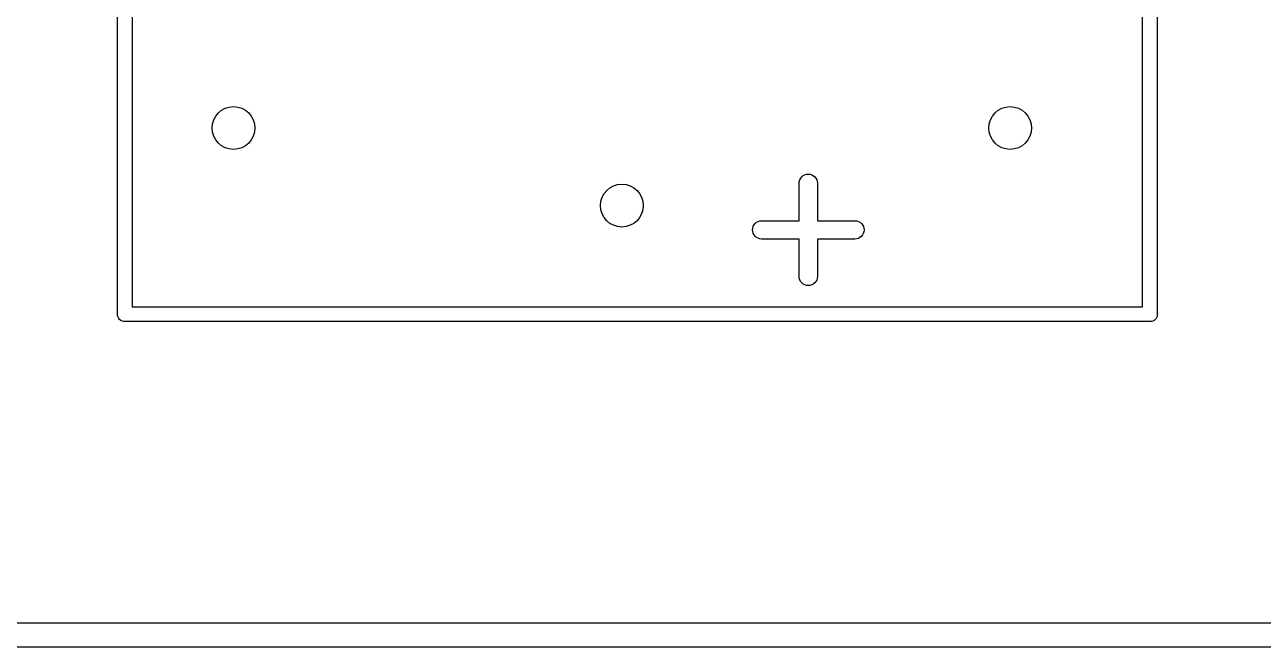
# Model space of a CAD drawing. Extents: x 17 to 176, y -177 to -9.
# Drawn here: x 71.16 to 81.29, y -37.37 to -32.28 of the extents above; entities that cross this region are included whole.
import ezdxf

# ---------------------------------------------------------------- set-up
doc = ezdxf.new("R2010")
doc.units = 0
doc.layers.add('BLACK', color=7, linetype='CONTINUOUS')

msp = doc.modelspace()

# ---------------------------------------------------------------- linework, layer by layer
at = {"layer": 'BLACK', "linetype": 'CONTINUOUS'}
for p, q in [((80.42, -26.5249), (80.42, -34.6471)), ((80.3, -34.59), (80.3, -26.582)), ((71.918, -34.6471), (71.918, -31.7693)), ((72.038, -31.7693), (72.038, -34.59)), ((77.5135, -33.5249), (77.5249, -33.5157)), ((77.5249, -33.5157), (77.5379, -33.5089)), ((77.5379, -33.5089), (77.5519, -33.5048)), ((77.5519, -33.5048), (77.5665, -33.5035)), ((77.5665, -33.5035), (77.5811, -33.505)), ((77.5811, -33.505), (77.5951, -33.5093)), ((77.5951, -33.5093), (77.6079, -33.5163)), ((77.6079, -33.5163), (77.6192, -33.5256)), ((77.491, -33.5774), (77.4926, -33.5629)), ((77.491, -33.5785), (77.491, -33.5774)), ((77.491, -33.8844), (77.491, -33.5785)), ((77.4926, -33.5629), (77.4971, -33.5489)), ((77.4971, -33.5489), (77.5041, -33.5361)), ((77.5041, -33.5361), (77.5135, -33.5249)), ((77.6192, -33.5256), (77.6285, -33.537)), ((77.6285, -33.537), (77.6353, -33.5499)), ((77.6353, -33.5499), (77.6396, -33.5639)), ((77.6396, -33.5639), (77.641, -33.5785)), ((77.641, -33.5785), (77.641, -33.8844)), ((77.1159, -33.9304), (77.1229, -33.9175)), ((77.1229, -33.9175), (77.1322, -33.9062)), ((77.1322, -33.9062), (77.1435, -33.897)), ((77.1435, -33.897), (77.1565, -33.8901)), ((77.1565, -33.8901), (77.1705, -33.8859)), ((77.1705, -33.8859), (77.185, -33.8844)), ((77.185, -33.8844), (77.491, -33.8844)), ((77.641, -33.8844), (77.947, -33.8844)), ((77.947, -33.8844), (77.948, -33.8844)), ((77.948, -33.8844), (77.9625, -33.8861)), ((77.9625, -33.8861), (77.9765, -33.8905)), ((77.9765, -33.8905), (77.9893, -33.8975)), ((77.9893, -33.8975), (78.0005, -33.907)), ((78.0005, -33.907), (78.0097, -33.9184)), ((78.0097, -33.9184), (78.0165, -33.9313)), ((77.11, -33.9589), (77.1116, -33.9443)), ((77.1114, -33.9735), (77.11, -33.9589)), ((77.1155, -33.9875), (77.1114, -33.9735)), ((77.1116, -33.9443), (77.1159, -33.9304)), ((77.1223, -34.0005), (77.1155, -33.9875)), ((77.1315, -34.0119), (77.1223, -34.0005)), ((77.1427, -34.0213), (77.1315, -34.0119)), ((77.1555, -34.0284), (77.1427, -34.0213)), ((77.9885, -34.0219), (77.9755, -34.0288)), ((77.9998, -34.0126), (77.9885, -34.0219)), ((78.0091, -34.0014), (77.9998, -34.0126)), ((78.0161, -33.9885), (78.0091, -34.0014)), ((78.0204, -33.9745), (78.0161, -33.9885)), ((78.0165, -33.9313), (78.0206, -33.9454)), ((78.0219, -33.96), (78.0204, -33.9745)), ((78.0206, -33.9454), (78.0219, -33.96)), ((77.1695, -34.0328), (77.1555, -34.0284)), ((77.184, -34.0344), (77.1695, -34.0328)), ((77.185, -34.0344), (77.184, -34.0344)), ((77.491, -34.0344), (77.185, -34.0344)), ((77.491, -34.3404), (77.491, -34.0344)), ((77.947, -34.0344), (77.641, -34.0344)), ((77.641, -34.0344), (77.641, -34.3404)), ((77.9615, -34.033), (77.947, -34.0344)), ((77.9755, -34.0288), (77.9615, -34.033)), ((77.4924, -34.3549), (77.491, -34.3404)), ((77.4967, -34.369), (77.4924, -34.3549)), ((77.5035, -34.3819), (77.4967, -34.369)), ((77.5128, -34.3932), (77.5035, -34.3819)), ((77.5241, -34.4026), (77.5128, -34.3932)), ((77.5369, -34.4095), (77.5241, -34.4026)), ((77.5509, -34.4138), (77.5369, -34.4095)), ((77.5655, -34.4154), (77.5509, -34.4138)), ((77.5801, -34.4141), (77.5655, -34.4154)), ((77.5941, -34.4099), (77.5801, -34.4141)), ((77.6071, -34.4031), (77.5941, -34.4099)), ((77.6185, -34.394), (77.6071, -34.4031)), ((77.6279, -34.3828), (77.6185, -34.394)), ((77.6349, -34.3699), (77.6279, -34.3828)), ((77.6394, -34.356), (77.6349, -34.3699)), ((77.641, -34.3414), (77.6394, -34.356)), ((77.641, -34.3404), (77.641, -34.3414)), ((72.038, -34.59), (80.3, -34.59)), ((71.9177, -34.65), (71.918, -34.6471)), ((71.9189, -34.6618), (71.9177, -34.65)), ((71.9223, -34.6731), (71.9189, -34.6618)), ((71.9279, -34.6835), (71.9223, -34.6731)), ((71.9354, -34.6926), (71.9279, -34.6835)), ((71.9445, -34.7001), (71.9354, -34.6926)), ((71.9549, -34.7057), (71.9445, -34.7001)), ((71.9662, -34.7091), (71.9549, -34.7057)), ((71.978, -34.7103), (71.9662, -34.7091)), ((71.9809, -34.71), (71.978, -34.7103)), ((80.3571, -34.71), (71.9809, -34.71)), ((80.36, -34.7103), (80.3571, -34.71)), ((80.3718, -34.7091), (80.36, -34.7103)), ((80.3831, -34.7057), (80.3718, -34.7091)), ((80.3935, -34.7001), (80.3831, -34.7057)), ((80.4026, -34.6926), (80.3935, -34.7001)), ((80.4101, -34.6835), (80.4026, -34.6926)), ((80.4157, -34.6731), (80.4101, -34.6835)), ((80.4191, -34.6618), (80.4157, -34.6731)), ((80.42, -34.6529), (80.4191, -34.6618)), ((80.42, -34.6471), (80.4203, -34.65)), ((80.4203, -34.65), (80.42, -34.6529)), ((80.42, -34.6529), (80.42, -34.6529)), ((50.5992, -37.1745), (142.187, -37.1745)), ((142.179, -37.3745), (50.6042, -37.3745))]:
    msp.add_line(p, q, dxfattribs=at)
at = {"layer": 'BLACK'}
for centre in [(72.867, -33.126), (72.867, -33.126), (79.217, -33.126), (79.217, -33.126), (76.042, -33.761), (76.042, -33.761)]:
    msp.add_circle(centre, 0.175, dxfattribs=at)

doc.saveas('drawing.dxf')
